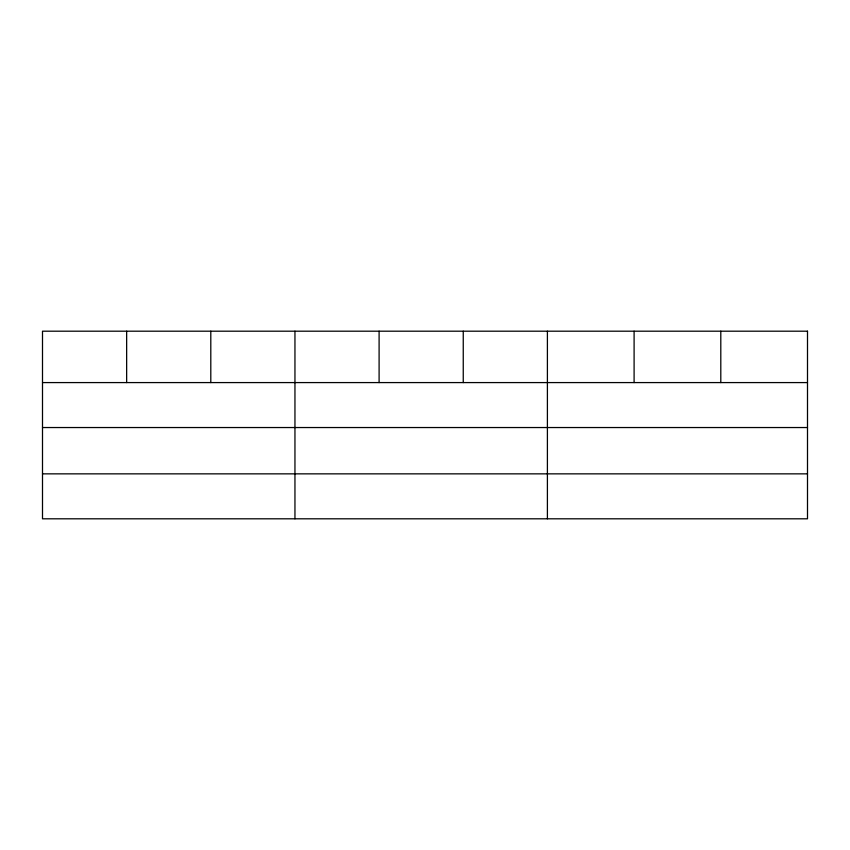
<?xml version="1.0" encoding="UTF-8"?>
<svg xmlns="http://www.w3.org/2000/svg" width="850" height="850" viewBox="0 0 850 850"><rect width="100%" height="100%" fill="white"/><g stroke="black" fill="none" stroke-linecap="round" stroke-linejoin="round"><path stroke-width="1.27" d="M42.5 382.585L807.5 382.585M42.5 427.539L807.5 427.539M42.5 473.854L807.5 473.854M720.8 331.192L720.8 382.585M634.1 331.192L634.1 382.585M547.4 331.192L547.4 518.808M463.25 331.192L463.25 382.585M379.1 331.192L379.1 382.585M294.95 331.192L294.95 518.808M210.8 331.192L210.8 382.585M126.65 331.192L126.65 382.585M807.5 331.192L42.5 331.192L42.5 518.808L807.5 518.808L807.5 331.192"/></g></svg>
